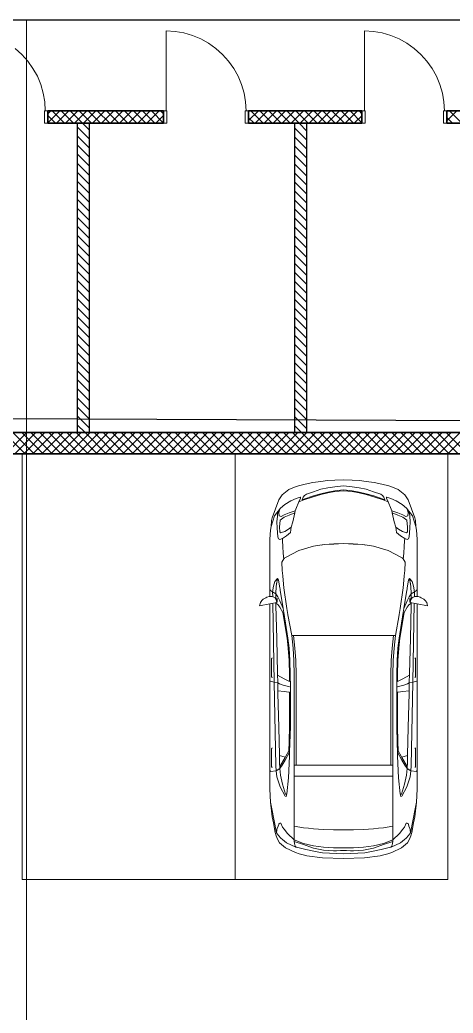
# Model space of a CAD drawing. Extents: x -1 to 1342, y -35 to 723.
# Drawn here: x 722.6 to 824.4, y 361.6 to 595 of the extents above; entities that cross this region are included whole.
import ezdxf
from ezdxf.lldxf.tags import DXFTag

# ---------------------------------------------------------------- set-up
doc = ezdxf.new("R2010")
doc.units = 0
doc.layers.get('0').update_dxf_attribs({"lineweight": 18})
for name, color, linetype, lineweight in [('-1._UG_3_000-3 Kataster Parzellengrenzen', 7, 'Continuous', 25), ('-1._UG_3_010 Türen', 7, 'Continuous', 25), ('-1._UG_3_015 Innenwände', 7, 'Continuous', 25), ('-1._UG_3_015 Innenwände Bauteilschraffuren', 7, 'Continuous', 25), ('-1._UG_3_035 Decken', 7, 'Continuous', 25), ('-1._UG_3_060 Möbel Einbau', 7, 'Continuous', 25), ('-1._UG_3_065 Möbel Einrichtung', 7, 'Continuous', 25)]:
    doc.layers.add(name, color=color, linetype=linetype, lineweight=lineweight)
doc.layers.add('GP_Kopf', color=7, linetype='Continuous', lineweight=25, true_color=0xffff80)
tags = doc.linetypes.add('Strich 3_1mm Kanten', pattern=[0.004, 0.003, -0.001]).pattern_tags.tags
tags[6:7] = [DXFTag(74, 4), DXFTag(75, 0), DXFTag(340, '0'), DXFTag(46, 1.0), DXFTag(50, 0.0), DXFTag(44, 0.0), DXFTag(45, 0.0)]
tags[4:5] = [DXFTag(74, 4), DXFTag(75, 0), DXFTag(340, '0'), DXFTag(46, 1.0), DXFTag(50, 0.0), DXFTag(44, 0.0), DXFTag(45, 0.0)]
tags = doc.linetypes.add('Strichpunkt 3_1_1mm Achsen', pattern=[0.005, 0.003, -0.001, 0, -0.001]).pattern_tags.tags
tags[10:11] = [DXFTag(74, 4), DXFTag(75, 0), DXFTag(340, '0'), DXFTag(46, 1.0), DXFTag(50, 0.0), DXFTag(44, 0.0), DXFTag(45, 0.0)]
tags[8:9] = [DXFTag(74, 4), DXFTag(75, 0), DXFTag(340, '0'), DXFTag(46, 1.0), DXFTag(50, 0.0), DXFTag(44, 0.0), DXFTag(45, 0.0)]
tags[6:7] = [DXFTag(74, 4), DXFTag(75, 0), DXFTag(340, '0'), DXFTag(46, 1.0), DXFTag(50, 0.0), DXFTag(44, 0.0), DXFTag(45, 0.0)]
tags[4:5] = [DXFTag(74, 4), DXFTag(75, 0), DXFTag(340, '0'), DXFTag(46, 1.0), DXFTag(50, 0.0), DXFTag(44, 0.0), DXFTag(45, 0.0)]

# ---------------------------------------------------------------- blocks, each defined once
blk = doc.blocks.new('Polygon-A0SKLQGZLL', base_point=(5, 5))
at = {"color": 0, "linetype": 'ByBlock', "lineweight": -2, "ltscale": 0.25}
blk.add_line((5, 595.03), (1255, 595.03), dxfattribs=at)
blk = doc.blocks.new('Referenz-A0SKLQRXLL', base_point=(5, 5))
at = {"layer": '-1._UG_3_000-3 Kataster Parzellengrenzen', "color": 0, "linetype": 'Continuous', "lineweight": -2, "ltscale": 62.5}
blk.add_line((615.08, 501.81), (950.01, 500.35), dxfattribs=at)
blk.add_line((615.08, 501.81), (950.01, 500.35), dxfattribs=at)
at = {"layer": '-1._UG_3_010 Türen', "color": 0, "lineweight": 13}
for p, q in [((756.94, 573.63), (756.94, 592.43)), ((803.54, 573.63), (803.54, 592.43)), ((728.34, 573.63), (729.14, 573.63)), ((728.34, 570.73), (728.34, 573.63)), ((729.14, 573.63), (729.14, 570.73)), ((756.34, 573.63), (757.14, 573.63)), ((756.34, 570.73), (756.34, 573.63)), ((757.14, 573.63), (757.14, 570.73)), ((775.54, 570.73), (775.54, 573.63)), ((775.54, 573.63), (776.34, 573.63)), ((776.34, 573.63), (776.34, 570.73)), ((802.94, 573.63), (803.74, 573.63)), ((802.94, 570.73), (802.94, 573.63)), ((803.74, 573.63), (803.74, 570.73)), ((822.14, 570.73), (822.14, 573.63)), ((822.14, 573.63), (822.94, 573.63)), ((822.94, 573.63), (822.94, 570.73)), ((729.14, 570.73), (728.34, 570.73)), ((757.14, 570.73), (756.34, 570.73)), ((776.34, 570.73), (775.54, 570.73)), ((803.74, 570.73), (802.94, 570.73)), ((822.94, 570.73), (822.14, 570.73))]:
    blk.add_line(p, q, dxfattribs=at)
at = {"layer": '-1._UG_3_010 Türen', "color": 0, "linetype": 'Continuous', "lineweight": 13, "ltscale": 16.9}
for p, q in [((759.05, 592.31), (756.94, 592.43)), ((761.12, 591.96), (759.05, 592.31)), ((763.15, 591.37), (761.12, 591.96)), ((765.1, 590.57), (763.15, 591.37)), ((766.94, 589.55), (765.1, 590.57)), ((805.65, 592.31), (803.54, 592.43)), ((807.72, 591.96), (805.65, 592.31)), ((809.75, 591.37), (807.72, 591.96)), ((811.7, 590.57), (809.75, 591.37)), ((813.54, 589.55), (811.7, 590.57)), ((723.03, 586.92), (721.46, 588.33)), ((768.66, 588.33), (766.94, 589.55)), ((770.23, 586.92), (768.66, 588.33)), ((815.26, 588.33), (813.54, 589.55)), ((816.83, 586.92), (815.26, 588.33)), ((724.44, 585.35), (723.03, 586.92)), ((771.64, 585.35), (770.23, 586.92)), ((818.24, 585.35), (816.83, 586.92)), ((725.66, 583.63), (724.44, 585.35)), ((726.68, 581.79), (725.66, 583.63)), ((772.86, 583.63), (771.64, 585.35)), ((773.88, 581.79), (772.86, 583.63)), ((819.46, 583.63), (818.24, 585.35)), ((820.48, 581.79), (819.46, 583.63)), ((727.49, 579.84), (726.68, 581.79)), ((774.69, 579.84), (773.88, 581.79)), ((821.29, 579.84), (820.48, 581.79)), ((728.07, 577.81), (727.49, 579.84)), ((775.27, 577.81), (774.69, 579.84)), ((821.87, 577.81), (821.29, 579.84)), ((728.42, 575.73), (728.07, 577.81)), ((775.62, 575.73), (775.27, 577.81)), ((822.22, 575.73), (821.87, 577.81)), ((728.54, 573.63), (728.42, 575.73)), ((775.74, 573.63), (775.62, 575.73)), ((822.34, 573.63), (822.22, 575.73))]:
    blk.add_line(p, q, dxfattribs=at)
at = {"layer": '-1._UG_3_010 Türen', "color": 0, "lineweight": 35}
for p, q in [((729.14, 573.63), (729.14, 570.73)), ((729.14, 573.63), (729.14, 570.73)), ((756.34, 573.63), (756.34, 570.73)), ((756.34, 573.63), (756.34, 570.73)), ((776.34, 573.63), (776.34, 570.73)), ((776.34, 573.63), (776.34, 570.73)), ((802.94, 573.63), (802.94, 570.73)), ((802.94, 573.63), (802.94, 570.73)), ((822.94, 573.63), (822.94, 570.73)), ((822.94, 573.63), (822.94, 570.73))]:
    blk.add_line(p, q, dxfattribs=at)
at = {"layer": '-1._UG_3_015 Innenwände', "color": 0, "lineweight": 35}
for p, q in [((756.34, 573.63), (729.14, 573.63)), ((729.14, 573.63), (729.14, 570.73)), ((756.34, 573.63), (756.34, 570.73)), ((802.94, 573.63), (776.34, 573.63)), ((776.34, 573.63), (776.34, 570.73)), ((802.94, 573.63), (802.94, 570.73)), ((914.84, 573.63), (822.94, 573.63)), ((822.94, 573.63), (822.94, 570.73)), ((729.14, 570.73), (756.34, 570.73)), ((776.34, 570.73), (802.94, 570.73)), ((822.94, 570.73), (914.84, 570.73)), ((958.14, 498.03), (657.14, 498.03)), ((657.14, 493.03), (958.14, 493.03))]:
    blk.add_line(p, q, dxfattribs=at)
at = {"layer": '-1._UG_3_015 Innenwände', "color": 0, "lineweight": -2}
for p, q in [((736.04, 570.73), (736.04, 498.03)), ((738.94, 570.73), (736.04, 570.73)), ((738.94, 498.03), (738.94, 570.73)), ((787.14, 570.73), (787.14, 498.03)), ((790.04, 570.73), (787.14, 570.73)), ((790.04, 498.03), (790.04, 570.73)), ((736.04, 498.03), (738.94, 498.03)), ((787.14, 498.03), (790.04, 498.03))]:
    blk.add_line(p, q, dxfattribs=at)
at = {"layer": '-1._UG_3_015 Innenwände Bauteilschraffuren', "color": 0, "linetype": 'Continuous', "lineweight": 13, "ltscale": 0.0169}
for p, q in [((729.14, 572.94), (729.83, 573.63)), ((729.14, 570.82), (731.95, 573.63)), ((730.95, 570.73), (729.14, 572.54)), ((733.07, 570.73), (730.17, 573.63)), ((731.17, 570.73), (734.07, 573.63)), ((735.19, 570.73), (732.29, 573.63)), ((733.3, 570.73), (736.2, 573.63)), ((737.31, 570.73), (734.41, 573.63)), ((735.42, 570.73), (738.32, 573.63)), ((739.44, 570.73), (736.54, 573.63)), ((737.54, 570.73), (740.44, 573.63)), ((741.56, 570.73), (738.66, 573.63)), ((739.66, 570.73), (742.56, 573.63)), ((743.68, 570.73), (740.78, 573.63)), ((741.78, 570.73), (744.68, 573.63)), ((745.8, 570.73), (742.9, 573.63)), ((743.9, 570.73), (746.8, 573.63)), ((747.92, 570.73), (745.02, 573.63)), ((746.02, 570.73), (748.92, 573.63)), ((750.04, 570.73), (747.14, 573.63)), ((748.14, 570.73), (751.04, 573.63)), ((752.16, 570.73), (749.26, 573.63)), ((750.27, 570.73), (753.17, 573.63)), ((754.28, 570.73), (751.38, 573.63)), ((752.39, 570.73), (755.29, 573.63)), ((756.34, 570.79), (753.51, 573.63)), ((754.51, 570.73), (756.34, 572.56)), ((756.34, 572.91), (755.63, 573.63)), ((776.34, 573.47), (776.5, 573.63)), ((776.34, 571.35), (778.62, 573.63)), ((777.62, 570.73), (776.34, 572.01)), ((779.74, 570.73), (776.84, 573.63)), ((777.84, 570.73), (780.74, 573.63)), ((781.86, 570.73), (778.96, 573.63)), ((779.96, 570.73), (782.86, 573.63)), ((783.98, 570.73), (781.08, 573.63)), ((782.09, 570.73), (784.99, 573.63)), ((786.1, 570.73), (783.2, 573.63)), ((784.21, 570.73), (787.11, 573.63)), ((788.23, 570.73), (785.33, 573.63)), ((786.33, 570.73), (789.23, 573.63)), ((790.35, 570.73), (787.45, 573.63)), ((788.45, 570.73), (791.35, 573.63)), ((792.47, 570.73), (789.57, 573.63)), ((790.57, 570.73), (793.47, 573.63)), ((794.59, 570.73), (791.69, 573.63)), ((792.69, 570.73), (795.59, 573.63)), ((796.71, 570.73), (793.81, 573.63)), ((794.81, 570.73), (797.71, 573.63)), ((798.83, 570.73), (795.93, 573.63)), ((796.94, 570.73), (799.84, 573.63)), ((800.95, 570.73), (798.05, 573.63)), ((799.06, 570.73), (801.96, 573.63)), ((802.94, 570.86), (800.17, 573.63)), ((801.18, 570.73), (802.94, 572.49)), ((802.94, 572.98), (802.3, 573.63)), ((822.94, 573.4), (823.17, 573.63)), ((822.94, 571.28), (825.29, 573.63)), ((824.29, 570.73), (822.94, 572.08)), ((826.41, 570.73), (823.51, 573.63)), ((736.04, 569.88), (738.94, 566.98)), ((737.31, 570.73), (738.94, 569.1)), ((787.14, 569.69), (790.04, 566.79)), ((788.23, 570.73), (790.04, 568.91)), ((736.04, 567.76), (738.94, 564.86)), ((787.14, 567.57), (790.04, 564.67)), ((736.04, 565.64), (738.94, 562.74)), ((787.14, 565.45), (790.04, 562.55)), ((736.04, 563.52), (738.94, 560.62)), ((787.14, 563.33), (790.04, 560.43)), ((736.04, 561.39), (738.94, 558.49)), ((787.14, 561.21), (790.04, 558.31)), ((736.04, 559.27), (738.94, 556.37)), ((787.14, 559.08), (790.04, 556.18)), ((736.04, 557.15), (738.94, 554.25)), ((787.14, 556.96), (790.04, 554.06)), ((736.04, 555.03), (738.94, 552.13)), ((787.14, 554.84), (790.04, 551.94)), ((736.04, 552.91), (738.94, 550.01)), ((787.14, 552.72), (790.04, 549.82)), ((736.04, 550.79), (738.94, 547.89)), ((736.04, 548.67), (738.94, 545.77)), ((787.14, 550.6), (790.04, 547.7)), ((736.04, 546.55), (738.94, 543.65)), ((787.14, 548.48), (790.04, 545.58)), ((787.14, 546.36), (790.04, 543.46)), ((736.04, 544.42), (738.94, 541.52)), ((787.14, 544.24), (790.04, 541.34)), ((736.04, 542.3), (738.94, 539.4)), ((787.14, 542.11), (790.04, 539.21)), ((736.04, 540.18), (738.94, 537.28)), ((787.14, 539.99), (790.04, 537.09)), ((736.04, 538.06), (738.94, 535.16)), ((787.14, 537.87), (790.04, 534.97)), ((736.04, 535.94), (738.94, 533.04)), ((787.14, 535.75), (790.04, 532.85)), ((736.04, 533.82), (738.94, 530.92)), ((787.14, 533.63), (790.04, 530.73)), ((736.04, 531.7), (738.94, 528.8)), ((787.14, 531.51), (790.04, 528.61)), ((736.04, 529.57), (738.94, 526.67)), ((787.14, 529.39), (790.04, 526.49)), ((736.04, 527.45), (738.94, 524.55)), ((736.04, 525.33), (738.94, 522.43)), ((787.14, 527.26), (790.04, 524.36)), ((736.04, 523.21), (738.94, 520.31)), ((787.14, 525.14), (790.04, 522.24)), ((787.14, 523.02), (790.04, 520.12)), ((736.04, 521.09), (738.94, 518.19)), ((787.14, 520.9), (790.04, 518)), ((736.04, 518.97), (738.94, 516.07)), ((787.14, 518.78), (790.04, 515.88)), ((736.04, 516.85), (738.94, 513.95)), ((787.14, 516.66), (790.04, 513.76)), ((736.04, 514.73), (738.94, 511.83)), ((787.14, 514.54), (790.04, 511.64)), ((736.04, 512.6), (738.94, 509.7)), ((787.14, 512.42), (790.04, 509.52)), ((736.04, 510.48), (738.94, 507.58)), ((787.14, 510.29), (790.04, 507.39)), ((736.04, 508.36), (738.94, 505.46)), ((787.14, 508.17), (790.04, 505.27)), ((736.04, 506.24), (738.94, 503.34)), ((787.14, 506.05), (790.04, 503.15)), ((736.04, 504.12), (738.94, 501.22)), ((736.04, 502), (738.94, 499.1)), ((787.14, 503.93), (790.04, 501.03)), ((736.04, 499.88), (737.89, 498.03)), ((787.14, 501.81), (790.04, 498.91)), ((787.14, 499.69), (788.8, 498.03)), ((723.8, 493.03), (718.8, 498.03)), ((719.24, 493.03), (724.24, 498.03)), ((725.92, 493.03), (720.92, 498.03)), ((721.36, 493.03), (726.36, 498.03)), ((728.04, 493.03), (723.04, 498.03)), ((723.48, 493.03), (728.48, 498.03)), ((730.16, 493.03), (725.16, 498.03)), ((725.6, 493.03), (730.6, 498.03)), ((732.28, 493.03), (727.28, 498.03)), ((727.72, 493.03), (732.72, 498.03)), ((734.4, 493.03), (729.4, 498.03)), ((729.84, 493.03), (734.84, 498.03)), ((736.53, 493.03), (731.53, 498.03)), ((731.96, 493.03), (736.96, 498.03)), ((738.65, 493.03), (733.65, 498.03)), ((734.08, 493.03), (739.08, 498.03)), ((740.77, 493.03), (735.77, 498.03)), ((736.21, 493.03), (741.21, 498.03)), ((742.89, 493.03), (737.89, 498.03)), ((738.33, 493.03), (743.33, 498.03)), ((745.01, 493.03), (740.01, 498.03)), ((740.45, 493.03), (745.45, 498.03)), ((747.13, 493.03), (742.13, 498.03)), ((742.57, 493.03), (747.57, 498.03)), ((749.25, 493.03), (744.25, 498.03)), ((744.69, 493.03), (749.69, 498.03)), ((751.37, 493.03), (746.37, 498.03)), ((746.81, 493.03), (751.81, 498.03)), ((753.5, 493.03), (748.5, 498.03)), ((748.93, 493.03), (753.93, 498.03)), ((755.62, 493.03), (750.62, 498.03)), ((751.06, 493.03), (756.06, 498.03)), ((757.74, 493.03), (752.74, 498.03)), ((753.18, 493.03), (758.18, 498.03)), ((759.86, 493.03), (754.86, 498.03)), ((755.3, 493.03), (760.3, 498.03)), ((761.98, 493.03), (756.98, 498.03)), ((757.42, 493.03), (762.42, 498.03)), ((764.1, 493.03), (759.1, 498.03)), ((759.54, 493.03), (764.54, 498.03)), ((766.22, 493.03), (761.22, 498.03)), ((761.66, 493.03), (766.66, 498.03)), ((768.34, 493.03), (763.34, 498.03)), ((763.78, 493.03), (768.78, 498.03)), ((770.47, 493.03), (765.47, 498.03)), ((765.9, 493.03), (770.9, 498.03)), ((772.59, 493.03), (767.59, 498.03)), ((768.03, 493.03), (773.03, 498.03)), ((774.71, 493.03), (769.71, 498.03)), ((770.15, 493.03), (775.15, 498.03)), ((776.83, 493.03), (771.83, 498.03)), ((772.27, 493.03), (777.27, 498.03)), ((778.95, 493.03), (773.95, 498.03)), ((774.39, 493.03), (779.39, 498.03)), ((781.07, 493.03), (776.07, 498.03)), ((776.51, 493.03), (781.51, 498.03)), ((783.19, 493.03), (778.19, 498.03)), ((778.63, 493.03), (783.63, 498.03)), ((785.32, 493.03), (780.32, 498.03)), ((780.75, 493.03), (785.75, 498.03)), ((787.44, 493.03), (782.44, 498.03)), ((782.87, 493.03), (787.87, 498.03)), ((789.56, 493.03), (784.56, 498.03)), ((785, 493.03), (790, 498.03)), ((791.68, 493.03), (786.68, 498.03)), ((787.12, 493.03), (792.12, 498.03)), ((793.8, 493.03), (788.8, 498.03)), ((789.24, 493.03), (794.24, 498.03)), ((795.92, 493.03), (790.92, 498.03)), ((791.36, 493.03), (796.36, 498.03)), ((798.04, 493.03), (793.04, 498.03)), ((793.48, 493.03), (798.48, 498.03)), ((800.16, 493.03), (795.16, 498.03)), ((795.6, 493.03), (800.6, 498.03)), ((802.29, 493.03), (797.29, 498.03)), ((797.72, 493.03), (802.72, 498.03)), ((804.41, 493.03), (799.41, 498.03)), ((799.85, 493.03), (804.85, 498.03)), ((806.53, 493.03), (801.53, 498.03)), ((801.97, 493.03), (806.97, 498.03)), ((808.65, 493.03), (803.65, 498.03)), ((804.09, 493.03), (809.09, 498.03)), ((810.77, 493.03), (805.77, 498.03)), ((806.21, 493.03), (811.21, 498.03)), ((812.89, 493.03), (807.89, 498.03)), ((808.33, 493.03), (813.33, 498.03)), ((815.01, 493.03), (810.01, 498.03)), ((810.45, 493.03), (815.45, 498.03)), ((817.14, 493.03), (812.14, 498.03)), ((812.57, 493.03), (817.57, 498.03)), ((819.26, 493.03), (814.26, 498.03)), ((814.69, 493.03), (819.69, 498.03)), ((821.38, 493.03), (816.38, 498.03)), ((816.82, 493.03), (821.82, 498.03)), ((823.5, 493.03), (818.5, 498.03)), ((818.94, 493.03), (823.94, 498.03)), ((825.62, 493.03), (820.62, 498.03)), ((821.06, 493.03), (826.06, 498.03)), ((827.74, 493.03), (822.74, 498.03)), ((823.18, 493.03), (828.18, 498.03))]:
    blk.add_line(p, q, dxfattribs=at)
at = {"layer": '-1._UG_3_035 Decken', "color": 0, "linetype": 'Strichpunkt 3_1_1mm Achsen', "lineweight": 13, "ltscale": 2197}
blk.add_line((724.14, 209.43), (724.14, 595.03), dxfattribs=at)
at = {"layer": '-1._UG_3_035 Decken', "color": 0, "linetype": 'Strich 3_1mm Kanten', "lineweight": 13, "ltscale": 2197}
blk.add_line((652.14, 498.03), (963.14, 498.03), dxfattribs=at)
at = {"layer": '-1._UG_3_035 Decken', "color": 0, "linetype": 'Continuous', "lineweight": 13, "ltscale": 16.9}
blk.add_line((963.14, 498.03), (652.14, 498.03), dxfattribs=at)
at = {"layer": '-1._UG_3_060 Möbel Einbau', "color": 0, "lineweight": 13}
for p, q in [((723.14, 493.03), (723.14, 393.03)), ((773.14, 493.03), (723.14, 493.03)), ((773.14, 493.03), (773.14, 393.03)), ((823.14, 493.03), (773.14, 493.03)), ((773.14, 493.03), (773.14, 393.03)), ((823.14, 493.03), (823.14, 393.03)), ((773.14, 393.03), (723.14, 393.03)), ((823.14, 393.03), (773.14, 393.03))]:
    blk.add_line(p, q, dxfattribs=at)
at = {"layer": '-1._UG_3_065 Möbel Einrichtung', "color": 0, "lineweight": 13}
for p, q in [((789.63, 485.93), (788.03, 485.5)), ((791.45, 486.27), (789.63, 485.93)), ((793.31, 486.57), (791.45, 486.27)), ((794.9, 486.76), (793.31, 486.57)), ((796.57, 486.87), (794.9, 486.76)), ((798.64, 486.92), (796.57, 486.87)), ((798.64, 486.92), (800.7, 486.87)), ((800.7, 486.87), (802.37, 486.76)), ((802.37, 486.76), (803.97, 486.57)), ((803.97, 486.57), (805.82, 486.27)), ((805.82, 486.27), (807.65, 485.93)), ((807.65, 485.93), (809.25, 485.5)), ((784.21, 483.44), (783.47, 482.21)), ((785.78, 484.67), (784.21, 483.44)), ((786.73, 485.09), (785.78, 484.67)), ((786.86, 485.15), (786.73, 485.09)), ((788.03, 485.5), (786.86, 485.15)), ((789.47, 483.23), (789.17, 482.86)), ((789.9, 483.55), (789.47, 483.23)), ((791.55, 484.15), (789.9, 483.55)), ((793.33, 483.46), (791.5, 482.94)), ((793.34, 484.7), (791.55, 484.15)), ((793.34, 483.64), (791.55, 483.14)), ((794.94, 483.85), (793.33, 483.46)), ((794.93, 485.06), (793.34, 484.7)), ((794.92, 484.03), (793.34, 483.64)), ((796.58, 484.34), (794.92, 484.03)), ((796.57, 485.31), (794.93, 485.06)), ((796.6, 484.16), (794.94, 483.85)), ((798.64, 485.49), (796.57, 485.31)), ((798.64, 484.55), (796.58, 484.34)), ((798.64, 484.37), (796.6, 484.16)), ((798.64, 485.49), (800.7, 485.31)), ((798.64, 484.55), (800.7, 484.34)), ((798.64, 484.37), (800.68, 484.16)), ((800.68, 484.16), (802.34, 483.85)), ((800.7, 485.31), (802.35, 485.06)), ((800.7, 484.34), (802.35, 484.03)), ((802.34, 483.85), (803.94, 483.46)), ((802.35, 485.06), (803.94, 484.7)), ((802.35, 484.03), (803.94, 483.64)), ((803.94, 484.7), (805.72, 484.15)), ((803.94, 483.64), (805.73, 483.14)), ((803.94, 483.46), (805.77, 482.94)), ((805.72, 484.15), (807.38, 483.55)), ((807.38, 483.55), (807.8, 483.23)), ((807.8, 483.23), (808.1, 482.86)), ((809.25, 485.5), (810.41, 485.15)), ((810.41, 485.15), (810.54, 485.09)), ((810.54, 485.09), (811.5, 484.67)), ((811.5, 484.67), (813.06, 483.44)), ((813.06, 483.44), (813.8, 482.21)), ((783.47, 482.21), (781.88, 477.99)), ((783.8, 480.25), (784.84, 481.13)), ((784.84, 481.13), (786.26, 482.01)), ((784.84, 481.13), (784.84, 481.13)), ((786.26, 482.01), (787.52, 482.57)), ((788.15, 481.79), (787.43, 480.04)), ((787.52, 482.57), (788.43, 482.86)), ((788.51, 482.64), (788.15, 481.79)), ((789.28, 482.21), (788.15, 481.79)), ((788.43, 482.86), (788.53, 482.8)), ((788.53, 482.8), (788.51, 482.64)), ((788.51, 482.64), (788.51, 482.64)), ((788.53, 482.8), (788.53, 482.8)), ((789.17, 482.86), (788.9, 482.26)), ((789.32, 482.42), (788.9, 482.26)), ((791.5, 482.94), (789.28, 482.21)), ((791.55, 483.14), (789.32, 482.42)), ((805.73, 483.14), (807.96, 482.42)), ((805.77, 482.94), (807.99, 482.21)), ((807.96, 482.42), (808.37, 482.26)), ((807.99, 482.21), (809.13, 481.79)), ((808.1, 482.86), (808.37, 482.26)), ((808.85, 482.86), (808.75, 482.8)), ((808.75, 482.8), (808.77, 482.64)), ((808.75, 482.8), (808.75, 482.8)), ((808.77, 482.64), (808.77, 482.64)), ((808.77, 482.64), (809.13, 481.79)), ((809.76, 482.57), (808.85, 482.86)), ((809.13, 481.79), (809.84, 480.04)), ((811.02, 482.01), (809.76, 482.57)), ((812.43, 481.13), (811.02, 482.01)), ((813.47, 480.25), (812.43, 481.13)), ((812.43, 481.13), (812.43, 481.13)), ((813.8, 482.21), (815.4, 477.99)), ((783.8, 480.25), (782.4, 478.48)), ((783.09, 478.31), (783.14, 479.07)), ((783.14, 479.07), (783.56, 479.81)), ((783.56, 479.81), (783.47, 479.21)), ((783.47, 479.21), (783.52, 478.49)), ((783.8, 480.25), (783.56, 479.81)), ((783.85, 480.29), (783.92, 480.35)), ((784, 478.34), (784.71, 478.67)), ((785.89, 478.66), (784.7, 478.15)), ((784.71, 478.67), (785.9, 479.14)), ((787.19, 479.15), (785.89, 478.66)), ((785.9, 479.14), (787.31, 479.61)), ((787.19, 479.15), (786.71, 477.08)), ((787.31, 479.61), (787.19, 479.15)), ((787.43, 480.04), (787.31, 479.61)), ((787.44, 480.04), (787.44, 480.04)), ((809.84, 480.04), (809.97, 479.61)), ((809.84, 480.04), (809.84, 480.04)), ((811.38, 479.14), (809.97, 479.61)), ((809.97, 479.61), (810.09, 479.15)), ((810.09, 479.15), (811.39, 478.66)), ((810.09, 479.15), (810.56, 477.08)), ((812.57, 478.67), (811.38, 479.14)), ((811.39, 478.66), (812.58, 478.15)), ((813.28, 478.34), (812.57, 478.67)), ((813.43, 480.29), (813.36, 480.35)), ((813.47, 480.25), (814.88, 478.48)), ((813.47, 480.25), (813.71, 479.81)), ((813.71, 479.81), (813.81, 479.21)), ((814.13, 479.07), (813.71, 479.81)), ((813.81, 479.21), (813.76, 478.49)), ((814.19, 478.31), (814.13, 479.07)), ((782.4, 478.48), (781.61, 475.94)), ((781.75, 477.37), (781.61, 475.94)), ((781.88, 477.99), (781.75, 477.37)), ((783, 477.15), (783.09, 478.31)), ((783, 477.15), (783, 477.15)), ((783.04, 475.61), (783, 477.15)), ((783.52, 478.49), (784, 478.34)), ((783.77, 477.46), (783.62, 475.77)), ((784.7, 478.15), (783.77, 477.46)), ((786.71, 477.08), (786.37, 475.78)), ((786.71, 477.08), (786.71, 477.08)), ((786.71, 477.08), (786.71, 477.08)), ((810.56, 477.08), (810.91, 475.78)), ((810.56, 477.08), (810.56, 477.08)), ((810.56, 477.08), (810.56, 477.08)), ((812.58, 478.15), (813.51, 477.46)), ((813.76, 478.49), (813.28, 478.34)), ((813.51, 477.46), (813.66, 475.77)), ((814.28, 477.15), (814.19, 478.31)), ((814.23, 475.61), (814.28, 477.15)), ((814.28, 477.15), (814.28, 477.15)), ((814.88, 478.48), (815.67, 475.94)), ((815.4, 477.99), (815.52, 477.37)), ((815.52, 477.37), (815.67, 475.94)), ((781.42, 474.11), (781.34, 472.9)), ((781.47, 475.07), (781.42, 474.11)), ((781.61, 475.94), (781.47, 475.07)), ((783.2, 473.55), (783.04, 475.61)), ((783.62, 475.77), (783.64, 474.72)), ((783.64, 474.72), (783.82, 474.5)), ((783.82, 474.5), (784.1, 474.53)), ((784.1, 474.53), (784.81, 474.82)), ((784.81, 474.82), (785.72, 475.31)), ((786.17, 474.57), (785.26, 473.81)), ((785.72, 475.31), (786.37, 475.78)), ((786.18, 474.57), (786.17, 474.57)), ((786.37, 475.78), (786.18, 474.57)), ((810.91, 475.78), (811.1, 474.57)), ((811.56, 475.31), (810.91, 475.78)), ((811.1, 474.57), (812.02, 473.81)), ((811.1, 474.57), (811.1, 474.57)), ((812.47, 474.82), (811.56, 475.31)), ((813.18, 474.53), (812.47, 474.82)), ((813.45, 474.5), (813.18, 474.53)), ((813.64, 474.72), (813.45, 474.5)), ((813.66, 475.77), (813.64, 474.72)), ((814.07, 473.55), (814.23, 475.61)), ((815.67, 475.94), (815.81, 475.07)), ((815.81, 475.07), (815.86, 474.11)), ((815.86, 474.11), (815.94, 472.9)), ((781.34, 472.9), (781.34, 463.29)), ((783.37, 473.04), (783.2, 473.55)), ((783.71, 472.94), (783.37, 473.04)), ((784.26, 473.11), (783.71, 472.94)), ((785.26, 473.81), (784.26, 473.11)), ((784.32, 472.57), (784.26, 473.11)), ((784.39, 471.24), (784.32, 472.57)), ((791.62, 471.32), (794.09, 471.7)), ((793.38, 471.59), (794.09, 471.7)), ((794.09, 471.7), (796.36, 471.86)), ((794.09, 471.7), (796.36, 471.85)), ((796.36, 471.86), (798.64, 471.94)), ((796.36, 471.85), (798.64, 471.94)), ((800.92, 471.86), (798.64, 471.94)), ((800.92, 471.85), (798.64, 471.94)), ((803.19, 471.7), (800.92, 471.86)), ((803.19, 471.7), (800.92, 471.85)), ((805.66, 471.32), (803.19, 471.7)), ((803.9, 471.59), (803.19, 471.7)), ((812.02, 473.81), (813.01, 473.11)), ((812.88, 471.24), (812.96, 472.57)), ((812.96, 472.57), (813.01, 473.11)), ((813.01, 473.11), (813.57, 472.94)), ((813.57, 472.94), (813.9, 473.04)), ((813.9, 473.04), (814.07, 473.55)), ((815.94, 472.9), (815.94, 463.29)), ((784.39, 471.24), (784.39, 471.24)), ((784.49, 469.7), (784.39, 471.24)), ((784.59, 468.3), (784.49, 469.7)), ((784.98, 468.68), (788.12, 470.32)), ((784.98, 468.68), (788.1, 470.31)), ((788.12, 470.32), (791.62, 471.32)), ((809.16, 470.32), (805.66, 471.32)), ((812.3, 468.68), (809.16, 470.32)), ((812.3, 468.68), (809.17, 470.31)), ((812.69, 468.3), (812.78, 469.7)), ((812.78, 469.7), (812.88, 471.24)), ((812.88, 471.24), (812.88, 471.24)), ((784.15, 467.62), (784.63, 468.36)), ((784.24, 465.59), (784.15, 467.62)), ((784.63, 468.36), (784.73, 468.48)), ((784.73, 468.48), (784.86, 468.59)), ((784.86, 468.59), (784.98, 468.68)), ((784.97, 468.67), (784.98, 468.68)), ((812.3, 468.67), (812.3, 468.68)), ((812.41, 468.59), (812.3, 468.68)), ((812.54, 468.48), (812.41, 468.59)), ((812.65, 468.36), (812.54, 468.48)), ((813.13, 467.62), (812.65, 468.36)), ((813.04, 465.59), (813.13, 467.62)), ((784.35, 464.36), (784.24, 465.59)), ((812.92, 464.36), (813.04, 465.59)), ((781.34, 463.29), (781.34, 461.19)), ((782.5, 463.02), (782.16, 461.91)), ((783.16, 463.77), (782.5, 463.02)), ((782.93, 462.77), (782.8, 461.93)), ((782.9, 462.58), (782.93, 462.77)), ((783.16, 463.77), (782.93, 462.77)), ((783.16, 463.77), (783.38, 463.34)), ((783.23, 463.63), (783.23, 463.63)), ((783.38, 463.34), (783.67, 461.57)), ((784.46, 463.37), (784.35, 464.36)), ((784.64, 461.59), (784.46, 463.37)), ((812.63, 461.59), (812.82, 463.37)), ((812.82, 463.37), (812.92, 464.36)), ((813.9, 463.34), (813.61, 461.57)), ((814.11, 463.77), (813.9, 463.34)), ((814.04, 463.63), (814.04, 463.63)), ((814.11, 463.77), (814.34, 462.77)), ((814.11, 463.77), (814.77, 463.02)), ((814.37, 462.58), (814.34, 462.77)), ((814.34, 462.77), (814.47, 461.93)), ((814.77, 463.02), (815.11, 461.91)), ((815.94, 463.29), (815.94, 461.19)), ((781.34, 461.19), (781.34, 459.51)), ((781.34, 461.19), (781.48, 460.95)), ((781.48, 460.95), (781.94, 460.63)), ((782.16, 461.91), (781.94, 460.63)), ((781.94, 460.63), (781.99, 459.44)), ((781.94, 460.63), (782.74, 460.11)), ((782.74, 460.11), (782.8, 461.93)), ((782.76, 458.96), (782.74, 460.11)), ((782.74, 460.11), (783.18, 459.45)), ((783.72, 461.27), (783.67, 461.57)), ((783.72, 461.27), (783.72, 461.27)), ((783.76, 461.01), (783.72, 461.27)), ((783.76, 461.01), (784.43, 456.68)), ((785.34, 456.67), (784.64, 461.59)), ((811.94, 456.67), (812.63, 461.59)), ((813.52, 461.01), (812.85, 456.68)), ((813.52, 461.01), (813.56, 461.27)), ((813.56, 461.27), (813.61, 461.57)), ((813.56, 461.27), (813.56, 461.27)), ((814.54, 460.11), (814.1, 459.45)), ((814.54, 460.11), (814.47, 461.93)), ((814.52, 458.96), (814.54, 460.11)), ((815.33, 460.63), (814.54, 460.11)), ((815.11, 461.91), (815.33, 460.63)), ((815.33, 460.63), (815.29, 459.44)), ((815.8, 460.95), (815.33, 460.63)), ((815.94, 461.19), (815.8, 460.95)), ((815.94, 461.19), (815.94, 459.51)), ((779.09, 458.11), (778.93, 457.33)), ((778.93, 457.33), (781.34, 457.8)), ((779.43, 458.59), (779.09, 458.11)), ((779.77, 458.86), (779.43, 458.59)), ((780.36, 459.23), (779.77, 458.86)), ((780.59, 459.33), (780.36, 459.23)), ((781.13, 459.5), (780.59, 459.33)), ((781.34, 459.51), (781.13, 459.5)), ((781.34, 459.51), (781.59, 459.53)), ((781.34, 457.8), (782.94, 458.11)), ((781.34, 457.8), (781.34, 439.68)), ((781.78, 459.5), (781.59, 459.53)), ((782.24, 459.34), (781.78, 459.5)), ((781.99, 459.44), (781.99, 459.43)), ((782.02, 457.93), (782.35, 439.41)), ((782.54, 459.2), (782.24, 459.34)), ((782.8, 458.84), (782.54, 459.2)), ((782.87, 458.94), (782.71, 458.96)), ((782.77, 457.41), (782.77, 458.08)), ((783.17, 457.66), (782.77, 457.95)), ((782.8, 458.84), (782.94, 458.11)), ((783.03, 459.02), (782.87, 458.94)), ((783.03, 458.15), (782.93, 458.19)), ((783.03, 458.15), (783.03, 459.02)), ((783.22, 457.6), (783.17, 457.66)), ((783.18, 459.45), (783.69, 458.52)), ((783.67, 457.04), (783.22, 457.6)), ((783.69, 458.52), (784.43, 456.69)), ((813.59, 458.52), (812.85, 456.69)), ((814.1, 459.45), (813.59, 458.52)), ((813.61, 457.04), (814.06, 457.6)), ((814.06, 457.6), (814.11, 457.66)), ((814.11, 457.66), (814.51, 457.95)), ((814.25, 458.15), (814.25, 459.02)), ((814.25, 459.02), (814.4, 458.94)), ((814.25, 458.15), (814.35, 458.19)), ((814.48, 458.84), (814.33, 458.11)), ((815.94, 457.8), (814.33, 458.11)), ((814.4, 458.94), (814.57, 458.96)), ((814.48, 458.84), (814.74, 459.2)), ((814.5, 457.41), (814.51, 458.08)), ((814.74, 459.2), (815.04, 459.34)), ((815.26, 457.93), (814.92, 439.41)), ((815.04, 459.34), (815.5, 459.5)), ((815.29, 459.44), (815.29, 459.43)), ((815.5, 459.5), (815.69, 459.53)), ((815.94, 459.51), (815.69, 459.53)), ((815.94, 459.51), (816.15, 459.5)), ((815.94, 457.8), (815.94, 439.68)), ((818.35, 457.33), (815.94, 457.8)), ((816.15, 459.5), (816.69, 459.33)), ((816.69, 459.33), (816.92, 459.23)), ((816.92, 459.23), (817.51, 458.86)), ((817.51, 458.86), (817.85, 458.59)), ((817.85, 458.59), (818.19, 458.11)), ((818.19, 458.11), (818.35, 457.33)), ((782.93, 449.65), (782.77, 457.41)), ((784.39, 455.75), (783.67, 457.04)), ((785.4, 449.76), (784.39, 455.75)), ((784.6, 455.75), (784.43, 456.69)), ((785.58, 449.76), (784.6, 455.75)), ((785.34, 456.67), (785.59, 455.25)), ((785.59, 455.24), (785.59, 455.25)), ((785.59, 455.24), (786.46, 450.34)), ((811.69, 455.24), (810.82, 450.34)), ((811.94, 456.67), (811.69, 455.25)), ((811.69, 455.24), (811.69, 455.25)), ((811.7, 449.76), (812.68, 455.75)), ((811.87, 449.76), (812.89, 455.75)), ((812.68, 455.75), (812.85, 456.69)), ((812.89, 455.75), (813.61, 457.04)), ((814.35, 449.65), (814.5, 457.41)), ((783.09, 441.43), (782.93, 449.65)), ((785.66, 447.37), (785.4, 449.76)), ((785.84, 447.37), (785.58, 449.76)), ((786.46, 450.34), (786.46, 450.34)), ((786.46, 450.34), (786.46, 450.34)), ((786.77, 447.37), (786.46, 450.34)), ((786.46, 450.34), (788.15, 450.34)), ((787.22, 447.37), (786.91, 450.34)), ((788.15, 450.34), (791.6, 450.34)), ((788.15, 450.34), (788.15, 450.34)), ((791.6, 450.34), (793.98, 450.34)), ((793.98, 450.34), (796.32, 450.34)), ((796.32, 450.34), (798.64, 450.34)), ((800.95, 450.34), (798.64, 450.34)), ((803.3, 450.34), (800.95, 450.34)), ((805.68, 450.34), (803.3, 450.34)), ((809.13, 450.34), (805.68, 450.34)), ((810.82, 450.34), (809.13, 450.34)), ((809.13, 450.34), (809.13, 450.34)), ((810.06, 447.37), (810.37, 450.34)), ((810.51, 447.37), (810.82, 450.34)), ((810.82, 450.34), (810.82, 450.34)), ((810.82, 450.34), (810.82, 450.34)), ((811.44, 447.37), (811.7, 449.76)), ((811.62, 447.37), (811.87, 449.76)), ((814.18, 441.43), (814.35, 449.65)), ((785.86, 444.48), (785.66, 447.37)), ((785.66, 447.37), (785.66, 447.37)), ((786.04, 444.48), (785.84, 447.37)), ((786.97, 444.48), (786.77, 447.37)), ((787.42, 444.48), (787.22, 447.37)), ((809.85, 444.48), (810.06, 447.37)), ((810.3, 444.48), (810.51, 447.37)), ((811.24, 444.48), (811.44, 447.37)), ((811.41, 444.48), (811.62, 447.37)), ((811.62, 447.37), (811.62, 447.37)), ((781.73, 444.85), (781.76, 444.95)), ((781.73, 444.85), (781.73, 440.9)), ((781.87, 445.1), (781.76, 444.95)), ((785.95, 441.11), (785.86, 444.48)), ((785.86, 444.48), (785.86, 444.48)), ((786.04, 444.48), (786.04, 444.48)), ((786.13, 441.11), (786.04, 444.48)), ((787.07, 441.11), (786.97, 444.48)), ((787.52, 441.11), (787.42, 444.48)), ((809.76, 441.11), (809.85, 444.48)), ((810.21, 441.11), (810.3, 444.48)), ((811.14, 441.11), (811.24, 444.48)), ((811.23, 444.48), (811.23, 444.48)), ((811.32, 441.11), (811.41, 444.48)), ((811.41, 444.48), (811.41, 444.48)), ((815.41, 445.1), (815.52, 444.95)), ((815.54, 444.85), (815.52, 444.95)), ((815.54, 444.85), (815.54, 440.9)), ((783.17, 439.2), (783.09, 441.43)), ((814.1, 439.2), (814.18, 441.43)), ((781.34, 439.68), (781.34, 418.88)), ((781.48, 439.59), (781.34, 439.68)), ((782.36, 439.41), (781.48, 439.59)), ((781.73, 440.9), (781.75, 440.64)), ((781.75, 440.64), (781.77, 440.53)), ((781.77, 440.53), (781.91, 440.5)), ((782.35, 439.41), (782.75, 419.7)), ((783.17, 439.2), (782.36, 439.41)), ((783.11, 441.06), (784.68, 440.15)), ((783.17, 439.2), (783.63, 439.01)), ((783.2, 436.81), (783.17, 439.2)), ((783.63, 439.01), (784.68, 438.61)), ((784.68, 440.15), (785.95, 439.51)), ((785.95, 439.51), (785.95, 441.11)), ((786.14, 438.24), (786.13, 441.11)), ((787.07, 425.06), (787.07, 441.11)), ((787.52, 441.11), (787.52, 419.89)), ((809.76, 441.11), (809.76, 419.89)), ((810.21, 425.06), (810.21, 441.11)), ((811.14, 438.24), (811.14, 441.11)), ((811.33, 439.51), (811.32, 441.11)), ((812.6, 440.15), (811.33, 439.51)), ((814.17, 441.06), (812.6, 440.15)), ((813.64, 439.01), (812.6, 438.61)), ((814.1, 439.2), (813.64, 439.01)), ((814.08, 436.81), (814.1, 439.2)), ((814.1, 439.2), (814.92, 439.41)), ((814.92, 439.41), (814.52, 419.7)), ((814.92, 439.41), (815.79, 439.59)), ((815.5, 440.53), (815.37, 440.5)), ((815.53, 440.64), (815.5, 440.53)), ((815.54, 440.9), (815.53, 440.64)), ((815.79, 439.59), (815.94, 439.68)), ((815.94, 439.68), (815.94, 418.88)), ((784.68, 437.16), (783.19, 437.36)), ((783.4, 428.71), (783.2, 436.81)), ((784.68, 438.61), (785.79, 438.33)), ((785.77, 437.06), (784.68, 437.16)), ((785.97, 437.03), (785.77, 437.06)), ((785.79, 438.33), (786.14, 438.24)), ((785.95, 433.28), (785.97, 437.03)), ((786.14, 438.24), (786.14, 438.24)), ((786.14, 438.24), (786.14, 438.24)), ((786.14, 438.24), (786.14, 437.08)), ((786.14, 437.08), (786.14, 433.28)), ((811.49, 438.33), (811.14, 438.24)), ((811.14, 438.24), (811.14, 438.24)), ((811.14, 438.24), (811.14, 437.08)), ((811.14, 438.24), (811.14, 438.24)), ((811.14, 437.08), (811.14, 433.28)), ((811.3, 437.03), (811.51, 437.06)), ((811.32, 433.28), (811.3, 437.03)), ((812.6, 438.61), (811.49, 438.33)), ((811.51, 437.06), (812.6, 437.16)), ((812.6, 437.16), (814.09, 437.36)), ((813.87, 428.71), (814.08, 436.81)), ((785.95, 429.11), (785.95, 433.28)), ((786.14, 433.28), (786.14, 428.96)), ((811.14, 433.28), (811.14, 428.96)), ((811.32, 429.11), (811.32, 433.28)), ((783.57, 422.31), (783.4, 428.71)), ((785.87, 425.34), (785.95, 429.11)), ((786.14, 428.96), (786.05, 425.06)), ((811.14, 428.96), (811.22, 425.06)), ((811.4, 425.34), (811.32, 429.11)), ((813.71, 422.31), (813.87, 428.71)), ((785.81, 423.27), (785.87, 425.34)), ((786.05, 425.06), (785.97, 422.92)), ((787.07, 419.89), (787.07, 425.06)), ((810.21, 419.89), (810.21, 425.06)), ((811.22, 425.06), (811.3, 422.92)), ((811.47, 423.27), (811.4, 425.34)), ((781.73, 423.73), (781.76, 423.82)), ((781.73, 423.73), (781.73, 419.77)), ((781.87, 423.98), (781.76, 423.82)), ((785.98, 422.93), (784.91, 421.08)), ((785.81, 423.27), (785.08, 421.97)), ((785.97, 422.92), (785.94, 422.01)), ((785.98, 422.93), (785.98, 422.93)), ((811.3, 422.93), (811.3, 422.93)), ((811.3, 422.93), (812.37, 421.08)), ((811.3, 422.92), (811.33, 422.01)), ((811.47, 423.27), (812.2, 421.97)), ((815.41, 423.98), (815.52, 423.82)), ((815.55, 423.73), (815.52, 423.82)), ((815.55, 423.73), (815.55, 419.77)), ((783.62, 420.59), (783.57, 422.31)), ((783.58, 422.16), (784.94, 421.73)), ((783.66, 419.11), (783.62, 420.59)), ((784.9, 421.65), (783.64, 419.56)), ((784.91, 421.08), (784.22, 419.89)), ((785.08, 421.97), (784.9, 421.65)), ((785.94, 422.01), (785.68, 416.9)), ((785.94, 422.01), (785.94, 422.01)), ((811.33, 422.01), (811.59, 416.9)), ((811.33, 422.01), (811.33, 422.01)), ((812.2, 421.97), (812.38, 421.65)), ((813.7, 422.16), (812.33, 421.73)), ((812.37, 421.08), (813.06, 419.89)), ((812.38, 421.65), (813.63, 419.56)), ((813.62, 419.11), (813.66, 420.59)), ((813.66, 420.59), (813.71, 422.31)), ((781.5, 418.38), (781.34, 418.88)), ((781.34, 418.88), (781.34, 414.39)), ((781.5, 418.38), (782.79, 418.53)), ((781.73, 419.77), (781.75, 419.51)), ((781.75, 419.51), (781.77, 419.41)), ((781.77, 419.41), (781.91, 419.37)), ((782.75, 419.7), (782.79, 418.53)), ((782.79, 418.53), (783.66, 419.11)), ((782.79, 418.53), (782.98, 417.1)), ((784.22, 419.89), (783.66, 419.11)), ((783.84, 417.51), (783.66, 419.11)), ((788.77, 419.89), (787.07, 419.89)), ((787.07, 419.89), (787.07, 419.89)), ((787.07, 419.89), (787.07, 417.28)), ((787.52, 419.89), (787.28, 419.89)), ((793.98, 419.89), (788.77, 419.89)), ((798.64, 419.89), (793.98, 419.89)), ((798.64, 419.89), (803.3, 419.89)), ((803.3, 419.89), (808.51, 419.89)), ((808.51, 419.89), (810.21, 419.89)), ((809.76, 419.89), (809.99, 419.89)), ((810.21, 419.89), (810.2, 417.28)), ((810.21, 419.89), (810.21, 419.89)), ((813.06, 419.89), (813.62, 419.11)), ((813.44, 417.51), (813.62, 419.11)), ((814.49, 418.53), (813.62, 419.11)), ((814.49, 418.53), (814.3, 417.1)), ((814.52, 419.7), (814.49, 418.53)), ((815.78, 418.38), (814.49, 418.53)), ((815.51, 419.41), (815.37, 419.37)), ((815.53, 419.51), (815.51, 419.41)), ((815.55, 419.77), (815.53, 419.51)), ((815.78, 418.38), (815.94, 418.88)), ((815.94, 418.88), (815.94, 414.39)), ((782.98, 417.1), (783.73, 414.78)), ((783.84, 417.51), (784.14, 416.1)), ((783.84, 417.51), (783.84, 417.51)), ((784.14, 416.1), (784.14, 416.1)), ((784.14, 416.1), (784.29, 415.4)), ((785.68, 416.9), (785.3, 413.15)), ((787.07, 417.28), (788.77, 417.28)), ((787.07, 417.28), (787.07, 405.52)), ((788.77, 417.28), (793.98, 417.28)), ((793.98, 417.28), (798.64, 417.28)), ((803.3, 417.28), (798.64, 417.28)), ((808.51, 417.28), (803.3, 417.28)), ((810.2, 417.28), (808.51, 417.28)), ((810.2, 417.28), (810.2, 405.52)), ((811.59, 416.9), (811.98, 413.15)), ((813.13, 416.1), (812.99, 415.4)), ((813.44, 417.51), (813.13, 416.1)), ((813.13, 416.1), (813.13, 416.1)), ((813.44, 417.51), (813.44, 417.51)), ((814.3, 417.1), (813.54, 414.78)), ((781.34, 414.39), (781.38, 412.58)), ((783.73, 414.78), (784.9, 412.58)), ((784.29, 415.4), (785.03, 413.03)), ((812.99, 415.4), (812.25, 413.03)), ((813.54, 414.78), (812.38, 412.58)), ((815.94, 414.39), (815.9, 412.58)), ((781.38, 412.58), (781.45, 411.26)), ((781.45, 411.26), (781.46, 411.16)), ((781.46, 411.16), (781.85, 407.76)), ((781.79, 409.59), (781.46, 411.16)), ((784.9, 412.58), (785.16, 412.54)), ((785.03, 413.03), (785.14, 412.97)), ((785.14, 412.97), (785.24, 413.08)), ((785.16, 412.54), (785.3, 413.15)), ((785.3, 413.15), (785.24, 413.08)), ((812.11, 412.54), (811.98, 413.15)), ((811.98, 413.15), (812.04, 413.08)), ((812.14, 412.97), (812.04, 413.08)), ((812.38, 412.58), (812.11, 412.54)), ((812.25, 413.03), (812.14, 412.97)), ((815.82, 411.16), (815.43, 407.76)), ((815.48, 409.59), (815.82, 411.16)), ((815.9, 412.58), (815.82, 411.26)), ((815.82, 411.26), (815.82, 411.16)), ((782.91, 404), (781.79, 409.59)), ((814.37, 404), (815.48, 409.59)), ((781.85, 407.76), (782.16, 406.29)), ((782.16, 406.29), (782.59, 404.05)), ((783.18, 405.33), (783.48, 406.17)), ((783.44, 406.07), (783.48, 406.17)), ((783.48, 406.17), (783.69, 406.21)), ((783.48, 406.17), (783.57, 406.19)), ((783.69, 406.21), (783.72, 406.22)), ((783.72, 406.22), (783.89, 406.26)), ((783.89, 406.26), (783.89, 406.25)), ((783.89, 406.25), (783.89, 406.25)), ((783.89, 406.25), (784.31, 405.33)), ((783.89, 406.25), (783.89, 406.25)), ((813.39, 406.25), (812.97, 405.33)), ((813.56, 406.22), (813.39, 406.26)), ((813.39, 406.26), (813.39, 406.25)), ((813.39, 406.25), (813.39, 406.25)), ((813.39, 406.25), (813.39, 406.25)), ((813.58, 406.21), (813.56, 406.22)), ((813.8, 406.17), (813.58, 406.21)), ((813.8, 406.17), (813.71, 406.19)), ((813.83, 406.07), (813.8, 406.17)), ((814.09, 405.33), (813.8, 406.17)), ((815.12, 406.29), (814.69, 404.05)), ((815.43, 407.76), (815.12, 406.29)), ((782.59, 404.05), (782.83, 403.24)), ((782.95, 404.68), (782.91, 404)), ((783.33, 403.37), (782.91, 404)), ((782.95, 404.68), (783.16, 405.27)), ((784.69, 404.82), (784.31, 405.33)), ((785.44, 403.83), (784.69, 404.82)), ((787.04, 402.36), (785.44, 403.83)), ((787.05, 402.47), (787.07, 405.52)), ((789.21, 405.18), (787.07, 405.52)), ((790.4, 405.05), (789.21, 405.18)), ((791.56, 404.92), (790.4, 405.05)), ((793.92, 404.77), (791.56, 404.92)), ((791.56, 404.92), (791.56, 404.92)), ((796.27, 404.7), (793.92, 404.77)), ((793.92, 404.77), (793.92, 404.77)), ((796.27, 404.7), (796.27, 404.7)), ((798.64, 404.66), (796.27, 404.7)), ((798.64, 404.66), (801, 404.7)), ((801, 404.7), (803.36, 404.77)), ((801, 404.7), (801, 404.7)), ((803.36, 404.77), (805.71, 404.92)), ((803.36, 404.77), (803.36, 404.77)), ((805.71, 404.92), (806.87, 405.05)), ((805.71, 404.92), (805.71, 404.92)), ((806.87, 405.05), (808.07, 405.18)), ((808.07, 405.18), (810.2, 405.52)), ((810.23, 402.47), (810.2, 405.52)), ((810.24, 402.36), (811.83, 403.83)), ((811.83, 403.83), (812.59, 404.82)), ((812.59, 404.82), (812.97, 405.33)), ((813.94, 403.37), (814.37, 404)), ((814.32, 404.68), (814.11, 405.27)), ((814.32, 404.68), (814.37, 404)), ((814.69, 404.05), (814.45, 403.24)), ((782.83, 403.24), (783.12, 402.47)), ((783.12, 402.47), (783.63, 401.66)), ((783.9, 402.74), (783.33, 403.37)), ((783.63, 401.66), (784.99, 400.42)), ((784.33, 402.38), (783.9, 402.74)), ((785.26, 401.61), (784.33, 402.38)), ((787.44, 400.63), (785.26, 401.61)), ((787.04, 402.36), (787.05, 402.47)), ((787.04, 402.36), (789.21, 401.49)), ((787.04, 402.36), (787.05, 402)), ((787.05, 402.47), (787.05, 402.47)), ((787.05, 402), (787.12, 401.46)), ((789.21, 401.21), (787.06, 401.95)), ((789.21, 401.49), (791.56, 400.92)), ((808.07, 401.49), (805.71, 400.92)), ((808.06, 401.21), (810.22, 401.95)), ((810.24, 402.36), (808.07, 401.49)), ((809.84, 400.63), (812.02, 401.61)), ((810.22, 402), (810.16, 401.46)), ((810.24, 402.36), (810.22, 402)), ((810.24, 402.36), (810.23, 402.47)), ((810.23, 402.47), (810.23, 402.47)), ((812.02, 401.61), (812.94, 402.38)), ((813.65, 401.66), (812.29, 400.42)), ((812.94, 402.38), (813.37, 402.74)), ((813.37, 402.74), (813.94, 403.37)), ((814.15, 402.47), (813.65, 401.66)), ((814.45, 403.24), (814.15, 402.47)), ((784.99, 400.42), (787.32, 399.36)), ((787.12, 401.46), (787.18, 401.18)), ((787.44, 400.63), (787.16, 400.76)), ((787.18, 401.18), (787.29, 400.88)), ((787.29, 400.88), (787.39, 400.73)), ((787.32, 399.36), (788.24, 399.03)), ((787.39, 400.73), (787.49, 400.61)), ((787.59, 400.58), (787.44, 400.63)), ((787.59, 400.58), (787.59, 400.58)), ((787.59, 400.58), (788.24, 400.43)), ((788.24, 400.43), (789.82, 400.08)), ((791.56, 400.4), (789.21, 401.21)), ((789.82, 400.08), (792.45, 399.49)), ((793.92, 399.88), (791.56, 400.4)), ((791.56, 400.92), (793.92, 400.61)), ((793.67, 399.27), (792.45, 399.49)), ((798.64, 399.07), (793.67, 399.27)), ((793.92, 400.61), (796.27, 400.47)), ((793.92, 399.88), (796.27, 399.74)), ((796.27, 400.47), (798.64, 400.43)), ((796.27, 399.74), (797.01, 399.77)), ((797.01, 399.77), (797.93, 399.85)), ((797.93, 399.85), (797.93, 399.85)), ((798.64, 399.85), (797.93, 399.85)), ((801, 400.47), (798.64, 400.43)), ((798.64, 399.85), (799.35, 399.85)), ((798.64, 399.07), (803.61, 399.27)), ((799.35, 399.85), (799.35, 399.85)), ((800.27, 399.77), (799.35, 399.85)), ((801, 399.74), (800.27, 399.77)), ((803.36, 400.61), (801, 400.47)), ((803.36, 399.88), (801, 399.74)), ((805.71, 400.92), (803.36, 400.61)), ((803.36, 399.88), (805.71, 400.4)), ((803.61, 399.27), (804.83, 399.49)), ((807.46, 400.08), (804.83, 399.49)), ((805.71, 400.4), (808.06, 401.21)), ((809.04, 400.43), (807.46, 400.08)), ((809.69, 400.58), (809.04, 400.43)), ((809.96, 399.36), (809.04, 399.03)), ((809.69, 400.58), (809.84, 400.63)), ((809.69, 400.58), (809.69, 400.58)), ((809.89, 400.73), (809.78, 400.61)), ((809.84, 400.63), (810.12, 400.76)), ((809.99, 400.88), (809.89, 400.73)), ((812.29, 400.42), (809.96, 399.36)), ((810.1, 401.18), (809.99, 400.88)), ((810.16, 401.46), (810.1, 401.18)), ((788.24, 399.03), (789.12, 398.78)), ((789.12, 398.78), (790.05, 398.58)), ((790.05, 398.58), (793.67, 398.12)), ((793.67, 398.12), (798.64, 397.93)), ((803.6, 398.12), (798.64, 397.93)), ((807.23, 398.58), (803.6, 398.12)), ((808.15, 398.78), (807.23, 398.58)), ((809.04, 399.03), (808.15, 398.78))]:
    blk.add_line(p, q, dxfattribs=at)

msp = doc.modelspace()

# ---------------------------------------------------------------- block references
at = {"color": 8, "lineweight": 25, "ltscale": 0.25, "true_color": 0x808080}
msp.add_blockref('Referenz-A0SKLQRXLL', (5, 5), dxfattribs=at)
at = {"layer": 'GP_Kopf', "ltscale": 0.25}
msp.add_blockref('Polygon-A0SKLQGZLL', (5, 5), dxfattribs=at)

doc.saveas('drawing.dxf')
